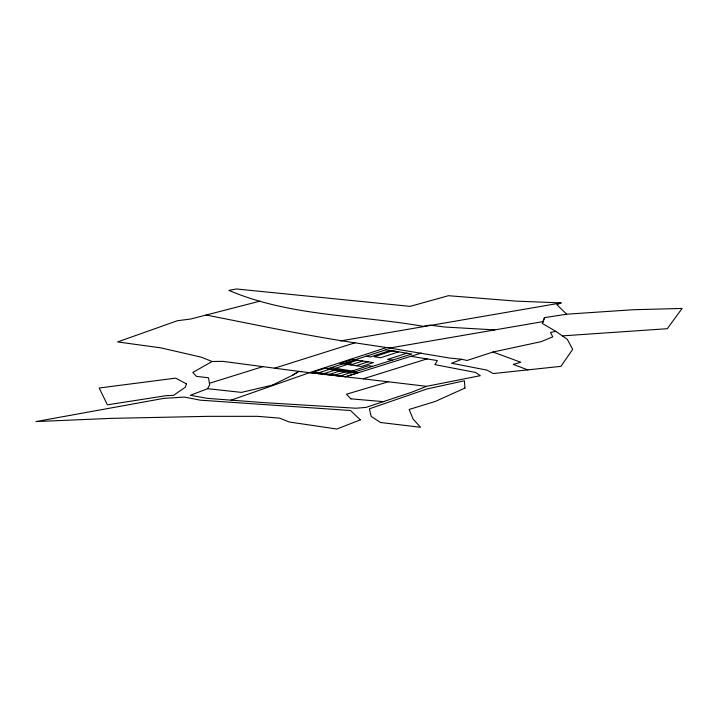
<?xml version="1.0" encoding="UTF-8"?>
<svg xmlns="http://www.w3.org/2000/svg" width="718" height="718" viewBox="0 0 718 718"><rect width="100%" height="100%" fill="white"/><g stroke="black" fill="none" stroke-linecap="round" stroke-linejoin="round"><path stroke-width="1.08" d="M300.797 371.628L222.867 361.369L212.088 361.495L192.801 372.445L196.418 376.376L208.498 377.776L209.665 384.83L207.565 388.689L241.472 392.387L272.454 385.117M555.804 331.366L550.482 332.452L552.788 336.832L541.291 341.624L493.006 352.026L467.032 360.472L461.836 359.296L451.541 363.227L486.983 370.12L493.23 373.557L560.946 366.351L572.659 349.343L567.301 339.318L555.804 331.366L542.341 323.441L544.495 317.643L566.637 314.206L556.944 304.737L561.144 302.915L516.125 301.12L448.427 295.699L410.14 306.371L236.375 288.977L228.889 290.386C290.269 316.584 358.444 314.933 423.189 326.313L429.84 325.155L445.07 327.031L494.828 329.912M544.549 317.652L543.086 321.601L389.632 348.015M542.341 323.441L543.032 321.592M272.4 385.108L292.729 375.173L298.823 371.403L388.375 381.788L346.48 394.209L350.869 398.849M292.675 375.164L298.814 371.377M410.84 356.316L437.37 360.571L434.928 364.627L475.54 372.462L480.306 375.685L426.555 386.329L411.602 392.252L365.956 407.402L356.011 408.228L264.52 402.663L207.358 398.364L190.378 395.295L207.619 388.698M231.124 400.15L309.62 372.642M318.936 372.741L330.953 368.828M345.376 364.134L357.393 360.221M335.521 368.298L351.255 363.173L346.821 362.527M390.26 350.474L370.479 356.918L366.045 356.263M324.294 373.531L336.311 369.617M350.734 364.923L362.752 361.01M329.661 374.32L341.669 370.407M356.092 365.713L368.11 361.8M335.019 375.11L347.036 371.197M352.071 371.026L368.406 365.704L372.579 366.324M406.801 353.193L387.63 359.44L392.351 360.14M340.377 375.9L352.394 371.987M274.671 368.146L354.97 342.818L389.686 348.024M421.313 353.05L345.735 376.69L309.584 372.624L386.598 347.539L449.513 358.031L461.836 359.296M363.362 378.772L427.174 358.829M209.71 383.188L262.976 366.611M259.979 301.147L190.584 319.043L177.463 320.704L117.617 341.93L160.868 347.871L201.309 357.178L212.088 361.495M340.485 340.933L561.09 302.933M566.583 314.197L633.42 309.718L682.1 308.444L667.318 328.7L562.418 335.88M350.815 398.84L383.825 401.667M388.321 381.779L426.555 386.329M355.024 342.827C305.105 335.405 255.68 324.707 206.138 315.031M331.249 367.598L355.652 371.619M493.006 352.026L520.828 362.276L513.244 364.403L527.901 369.932M186.438 383.852L185.307 387.244L173.568 395.358L166.423 395.636L107.386 404.835L99.192 388.007L175.659 378.126L186.438 383.852M464.95 388.061L435.243 401.47L409.161 409.448L413.021 418.953L420.533 427.264L380.522 422.498L371.134 416.413L369.438 408.802L426.86 388.985L464.393 380.791L464.95 388.061M360.337 419.859L336.895 429.023L289.336 422.022L279.589 418.145L257.511 416.332L207.825 416.341L111.712 418.361L35.9 421.583L163.803 398.373L184.427 397.072L200.205 400.159L350.528 410.508L360.337 419.859M325.595 368.038L313.578 371.951L345.735 376.69L357.752 372.777L325.595 368.038M352.026 359.431L340.018 363.344L361.45 366.503L373.468 362.59L352.026 359.431M385.979 349.765L327.184 368.917L351.479 372.92L411.872 354.028L385.979 349.765M392.207 350.905L374.186 356.774L380.612 357.726L398.634 351.856L392.207 350.905"/></g></svg>
